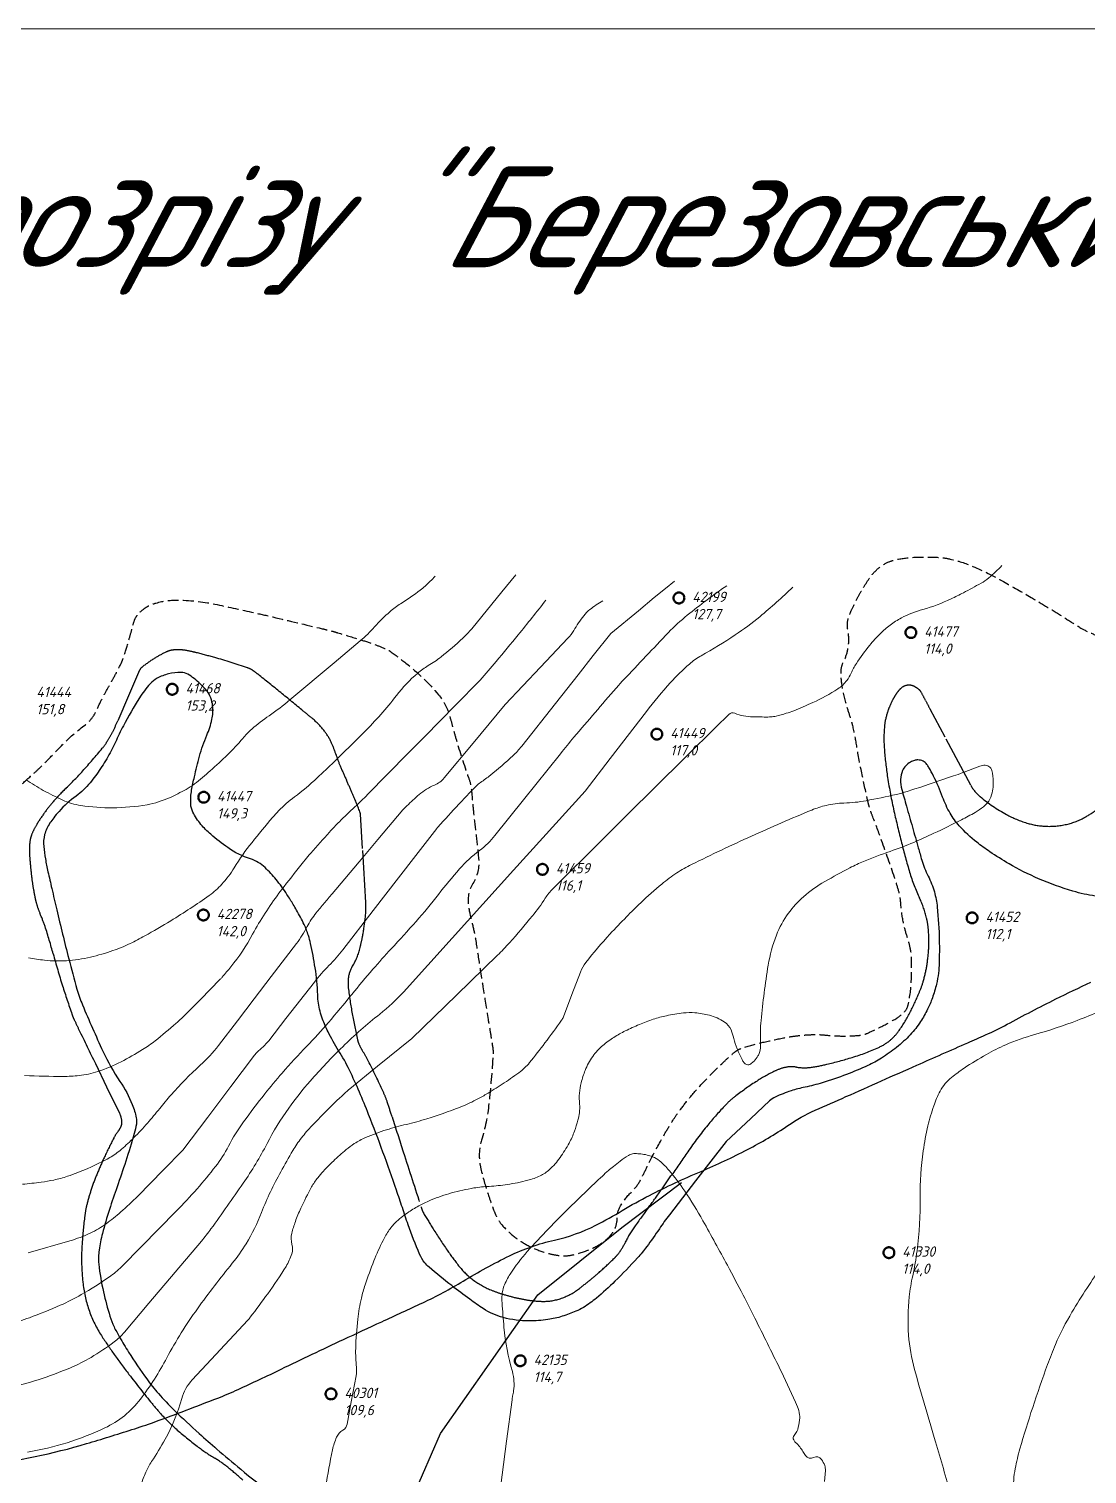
# Model space of a CAD drawing. Header units: millimetres. Extents: x -994 to -400, y 519 to 1360.
# Drawn here: x -690.9 to -544.7, y 1160 to 1359.8 of the extents above; entities that cross this region are included whole.
import ezdxf

# ---------------------------------------------------------------- set-up
doc = ezdxf.new("R2010")
doc.units = ezdxf.units.MM
for name, pattern in [('ACAD_ISO02W100', [15, 12, -3]), ('ACAD_ISO04W100', [30, 24, -3, 0, -3]), ('DASHED', [7, 5, -2, 0]), ('K5LT_THIN', [0])]:
    doc.linetypes.add(name, pattern=pattern)
for name, color, linetype in [('Кривульки', 1, 'Continuous'), ('Пунктир', 210, 'ACAD_ISO02W100'), ('Свердловини', 4, 'Continuous')]:
    doc.layers.add(name, color=color, linetype=linetype)
doc.layers.add('Кривульки Товсты', color=70, linetype='Continuous', lineweight=30)
doc.styles.add('GOST-2.304_Type-B_italic', font='GOST Common Italic.ttf')
doc.linetypes.add('164 Фуникулер стр.', pattern='A,0,[18,Russia-GOST_Topo.shx,S=0.05,R=0,X=0,Y=0],-4,[17,Russia-GOST_Topo.shx,S=0.05,R=0,X=0,Y=0],-4,[18,Russia-GOST_Topo.shx,S=0.05,R=0,X=0,Y=0],-4,[17,Russia-GOST_Topo.shx,S=0.05,R=0,X=0,Y=0],-6', length=18)

msp = doc.modelspace()

# ---------------------------------------------------------------- linework, layer by layer
at = {"color": 7, "linetype": 'K5LT_THIN', "lineweight": 18}
msp.add_line((-993.95, 1359.84), (-399.95, 1359.84), dxfattribs=at)
at = {"layer": 'Кривульки', "lineweight": 20}
for points in [[(-691.11, 1163.08, 0.06769), (-680.44, 1166.43, 0.120818), (-675.52, 1170.41, 0.040747), (-671.87, 1176.12, -0.034538), (-667.64, 1182.91, -0.014663), (-662.82, 1189.19, 0.034984), (-660.91, 1191.9, 0.042889), (-658.78, 1196.22, -0.033143), (-656.13, 1201.85, -0.005712), (-654.47, 1204.78, -0.019039), (-653.92, 1205.64, -0.029512), (-652.55, 1207.39, -0.01767), (-650, 1210.08, -0.005438), (-647.36, 1212.63, -0.0186), (-646.56, 1213.33), (-642.76, 1216.42), (-637.99, 1220.28), (-631.8, 1226.3), (-626.17, 1231.77, 0.018496), (-624.51, 1233.51, 0.009075), (-621.34, 1237.22, 0.03223), (-619.58, 1239.66, -0.057363), (-618.52, 1240.98), (-611.66, 1247.79), (-608.01, 1251.4), (-604.5, 1254.88), (-600.1, 1259.25), (-596.01, 1263.3), (-594.22, 1265.08, -0.300538), (-593.39, 1265.24, 0.092312), (-590.89, 1264.73, 0.004616), (-588.8, 1264.71, 0.024013), (-588.4, 1264.73, 0.032643), (-587.68, 1264.84, 0.016072), (-586.26, 1265.22, 0.024043), (-585.24, 1265.58, 0.009082), (-582.6, 1266.71, 0.037932), (-579.14, 1268.6, 0.086969), (-577.88, 1269.77, 0.060041), (-577.3, 1270.76, -0.044533), (-576.57, 1272.1, -0.020988), (-574.73, 1274.63, -0.030624), (-573.29, 1276.23, -0.035474), (-571.9, 1277.42, -0.035388), (-570.36, 1278.4, -0.056664), (-567.37, 1279.59, 0.043969), (-563.49, 1281.04, 0.010061), (-561.78, 1281.89, 0.006927), (-559.35, 1283.21, 0.048384), (-558.29, 1283.94, 0.024731), (-556.46, 1285.66)], [(-594.5, 1282.86, 0.017185), (-599.94, 1278.78, 0.033008), (-602.55, 1276.38, 0.001683), (-608.76, 1269.83, 0.010092), (-609.77, 1268.71, 0.002471), (-615.6, 1261.92, 0.007481), (-617.48, 1259.63), (-622.59, 1253.25), (-626.52, 1248.34, -0.061867), (-628.64, 1246.27, 0.048417), (-631.43, 1243.7, 0.018209), (-634.34, 1240.18, -0.017229), (-637.42, 1236.46, -0.006048), (-640.85, 1232.67, 0.008095), (-643.4, 1229.83, 0.009981), (-646.3, 1226.37, -0.008861), (-649.55, 1222.46, -0.014048), (-652.53, 1219.19, 0.012347), (-655.93, 1215.49, 0.012305), (-658.34, 1212.6, 0.009492), (-661.28, 1208.73, 0.038925), (-663.36, 1205.37, -0.046505), (-665.14, 1202.58, -0.014942), (-667.7, 1199.49, -0.014128), (-670.6, 1196.38), (-675.38, 1191.52), (-678.15, 1188.71, -0.046501), (-679.81, 1187.31, -0.021959), (-683.69, 1184.86, -0.025159), (-686.59, 1183.39, -0.01773), (-690.87, 1181.67, -0.027867), (-693.83, 1180.78, -0.022432)], [(-585.35, 1282.67, -0.018346), (-589.93, 1278.58, -0.026545), (-593.33, 1276.05, -0.018956), (-598.01, 1273.19, 0.051893), (-599.65, 1272.03, 0.028976), (-602.27, 1269.46, 0.020446), (-605.6, 1265.47), (-610.58, 1258.98), (-614.04, 1254.48), (-623.94, 1243.54), (-632.43, 1234.14), (-639.18, 1226.68, -0.042428), (-642.44, 1223.64, 0.027648), (-647.57, 1219.13, 0.018575), (-652.05, 1214.39, 0.025277), (-655.03, 1210.62, 0.034952), (-658.02, 1205.74, -0.031301), (-661.32, 1200.26, -0.005273), (-665.77, 1193.95, -0.019106), (-667.09, 1192.27), (-674.36, 1183.66), (-677.74, 1179.67, -0.055692), (-679.16, 1178.32, -0.028359), (-682.35, 1176.19, -0.032895), (-685.18, 1174.76, -0.021818), (-689.67, 1173.09, -0.024867), (-693.8, 1171.97, -0.02752)], [(-691.33, 1256.03, 0.022792), (-688.94, 1254.57, 0.021134), (-686.25, 1253.22, 0.06704), (-683.75, 1252.48, 0.039636), (-679.36, 1252.16, 0.042675), (-674.61, 1252.59, 0.062444), (-671.49, 1253.56, 0.019994), (-669.21, 1254.71, 0.037723), (-668.07, 1255.45, 0.016262), (-665.87, 1257.27, 0.014183), (-663.48, 1259.49, 0.022046), (-661.39, 1261.74, -0.037379), (-660.12, 1263.04, -0.028171), (-657.73, 1264.89, 0.023594), (-654.86, 1267.08), (-648.74, 1272.22), (-645.13, 1275.26, 0.036717), (-643.17, 1277.17, -0.033248), (-641.02, 1279.29, -0.037179), (-639.56, 1280.37, 0.02056), (-636.86, 1282.24, 0.025627), (-636.18, 1282.81, 0.011722), (-634.79, 1284.16)], [(-691.03, 1190.63), (-685.27, 1192.3, 0.040076), (-682.46, 1193.36, 0.047131), (-680.26, 1194.66, 0.022586), (-678.23, 1196.29, 0.018331), (-675.89, 1198.49), (-672.37, 1202.07), (-669.64, 1204.85), (-666.22, 1209.38), (-663.02, 1213.62), (-659.9, 1217.77, -0.056999), (-658.89, 1218.83, 0.052833), (-657.79, 1219.96), (-655.42, 1223.01), (-651.47, 1228.06, -0.029732), (-649.47, 1230.34, 0.030971), (-647.55, 1232.52), (-643.34, 1237.97), (-639.85, 1242.49), (-637.47, 1245.57), (-634.57, 1249.32, -0.021568), (-634.42, 1249.5, -0.001185), (-631.51, 1252.65, -0.001743), (-629.68, 1254.6, -0.005861), (-629.13, 1255.17, -0.052411), (-628.52, 1255.67, 0.024385), (-627.15, 1256.67, 0.017072), (-624.05, 1259.35, 0.038653), (-622.83, 1260.68), (-618.16, 1266.59), (-615.04, 1270.55), (-612.95, 1273.2), (-610.52, 1276.27), (-606.7, 1279.4), (-604.5, 1281.21), (-602.96, 1282.47), (-601.71, 1283.5)], [(-691, 1231.44, 0.023812), (-688.76, 1231.09, 0.044788), (-685.75, 1231.02, 0.040092), (-682.43, 1231.52, 0.024607), (-679.32, 1232.41, 0.031178), (-676.96, 1233.38, 0.014857), (-674.92, 1234.44, 0.008174), (-671.32, 1236.55, 0.019164), (-666, 1240.05, 0.0526), (-664.26, 1241.59, 0.048129), (-662.55, 1243.88, -0.032244), (-660.1, 1247.37, -0.005393), (-657.26, 1250.83, -0.019725), (-656.43, 1251.74, -0.037895), (-654.23, 1253.66, 0.02714), (-651.1, 1256.29, 0.005354), (-648.75, 1258.52, 0.003003), (-644.64, 1262.58, 0.032017), (-640.13, 1267.69, -0.051334), (-637.2, 1270.77, -0.045201), (-635.74, 1271.81, 0.038091), (-633.98, 1273.02, 0.016163), (-630.98, 1275.6, 0.035261), (-629.73, 1276.92), (-625.56, 1282.01), (-623.63, 1284.38)], [(-691.8, 1200.12, 0.01215), (-689.22, 1200.41, 0.018073), (-687.49, 1200.7, 0.030019), (-685.61, 1201.22, 0.019259), (-682.77, 1202.31, 0.028889), (-679.77, 1203.8, 0.048231), (-678.13, 1204.96, 0.0194), (-676.42, 1206.56, 0.016469), (-674.55, 1208.57, 0.008212), (-672.86, 1210.59, -0.008834), (-671.28, 1212.46, -0.0292), (-667.25, 1216.57, 0.045211), (-664.73, 1219.31), (-662.12, 1222.73), (-659.81, 1225.75), (-657.45, 1228.82), (-653.94, 1233.42, 0.04506), (-652.48, 1235.73, -0.054111), (-651.22, 1237.64, -0.001437), (-650.12, 1238.97, -0.001461), (-649.03, 1240.27), (-644.77, 1245.31), (-642.7, 1247.77), (-639.24, 1251.86, -0.027957), (-638.7, 1252.44, -0.009632), (-636.99, 1253.99, -0.083391), (-634.88, 1255.3, 0.123567), (-633.52, 1256.29), (-629.53, 1261.11), (-625.1, 1266.44), (-620.22, 1271.61), (-616.44, 1275.61, 0.055529), (-615.64, 1276.67, -0.029703), (-614.26, 1278.72, -0.064012), (-613.42, 1279.56, -0.034764), (-611.62, 1280.77)], [(-691.54, 1215.14, 0.010818), (-686.17, 1215.03, 0.026566), (-683.99, 1215.14, 0.052866), (-681.41, 1215.7, 0.039923), (-678.2, 1217.05, 0.018788), (-675.23, 1218.73, 0.030361), (-673.5, 1219.94, 0.01061), (-670.61, 1222.35, 0.019239), (-669.1, 1223.78), (-667.23, 1225.67), (-664.5, 1228.45, 0.018573), (-664.22, 1228.75, 0.004119), (-663.02, 1230.18, 0.048318), (-660.01, 1234.68, -0.038768), (-656.37, 1240.34, -0.005389), (-653.54, 1244, -0.01021), (-651.98, 1245.88, -0.006333), (-649.4, 1248.8, -0.012318), (-648.02, 1250.24, -0.010028), (-645.89, 1252.29, 0.012134), (-644.13, 1253.99), (-638.56, 1259.65), (-636.23, 1262.02), (-631.99, 1266.33), (-628.6, 1269.77, 0.01769), (-628.59, 1269.79, 0.000141), (-626.37, 1272.39, 0.006295), (-623.31, 1276.06, 0.004891), (-619.49, 1280.87)], [(-649.91, 1158.28, -0.016217), (-648.97, 1163.4, -0.046057), (-648.41, 1165.15, -0.166769), (-647.54, 1166.13, 0.222902), (-646.95, 1166.95), (-646.39, 1170.02), (-645.72, 1173.64, 0.071314), (-645.67, 1174.82, -0.032538), (-645.77, 1177.4, -0.020849), (-645.48, 1181.49, -0.02929), (-644.99, 1184.37, -0.024228), (-644.46, 1186.23, -0.013367), (-643.26, 1189.51, -0.019928), (-641.99, 1192.36, -0.037289), (-641.14, 1193.8, -0.054534), (-640.11, 1194.98, -0.040235), (-638.44, 1196.29, -0.023338), (-636.86, 1197.23, -0.025427), (-635.33, 1197.95, -0.029379), (-632.53, 1198.91, -0.027301), (-629.42, 1199.6, -0.026902), (-627.32, 1199.83, 0.022447), (-624.8, 1200.09, 0.028525), (-622, 1200.66, 0.044878), (-620.28, 1201.28, 0.075802), (-619, 1202.14, 0.052645), (-617.53, 1203.8, 0.029455), (-616.27, 1205.81, 0.039154), (-615.54, 1207.44, 0.020214), (-615.05, 1208.99, 0.032298), (-614.85, 1209.99, 0.06133), (-614.83, 1211.21, -0.050032), (-614.85, 1212.69, -0.038483), (-614.6, 1214.15, -0.031722), (-614.06, 1215.86, -0.062563), (-613.02, 1217.78, -0.065311), (-611.6, 1219.31, -0.027978), (-610.08, 1220.42, -0.029257), (-608.51, 1221.32, -0.01672), (-606.57, 1222.2, -0.017525), (-604.66, 1222.92, -0.028893), (-602.83, 1223.42, -0.023048), (-600.48, 1223.8, -0.051342), (-598.88, 1223.82, -0.040534), (-596.89, 1223.48, -0.086453), (-594.83, 1222.55, -0.137452), (-593.9, 1221.45, -0.051029), (-593.51, 1220.28, 0.041998), (-593.05, 1218.86, 0.015706), (-592.37, 1217.35, 0.053382), (-592.11, 1216.93, 0.122525), (-591.75, 1216.65, 0.168594), (-591.42, 1216.63, 0.098297), (-591.17, 1216.75, 0.045905), (-590.72, 1217.15, 0.041465), (-590.18, 1217.86, 0.075981), (-589.97, 1218.31, 0.080133), (-589.82, 1219.66, -0.035072), (-589.75, 1222.76, -0.008797), (-589.32, 1226.56, -0.008654), (-588.76, 1230.41, -0.05181), (-587.62, 1234.55, -0.065221), (-585.98, 1237.56, -0.055657), (-583.87, 1239.86, -0.048414), (-580.94, 1241.96, -0.010941), (-577.46, 1243.87, -0.020904), (-575.57, 1244.75, -0.017758), (-571.89, 1246.14, 0.02009), (-568.65, 1247.38, 0.008546), (-565.88, 1248.63, 0.006089), (-562.05, 1250.49, 0.017674), (-560.18, 1251.52, 0.027158), (-559.02, 1252.29, 0.092799), (-558.29, 1253.09, 0.08178), (-557.81, 1254.23, 0.045873), (-557.67, 1255.27, 0.038935), (-557.71, 1256.5, 0.027895), (-557.81, 1257.12, 0.047637), (-557.92, 1257.47, 0.187101), (-558.42, 1257.97, 0.179608), (-559.15, 1258.01, 0.021823), (-560.6, 1257.51, -0.012186), (-563.17, 1256.56, -0.001041), (-568.49, 1254.76, -0.005117), (-569.57, 1254.41, -0.021106), (-571.04, 1254.01, -0.00748), (-575.22, 1253.14, -0.041989), (-578.3, 1252.82, 0.052946), (-580.73, 1252.5, 0.039138), (-582.74, 1251.85, 0.009114), (-591.07, 1248.25, 0.00797), (-599.36, 1244.32, 0.031293), (-601.39, 1243.16, 0.026792), (-603.46, 1241.62, 0.017822), (-606.37, 1239.04, 0.008273), (-608.35, 1237.08, 0.006972), (-610.63, 1234.69, 0.021476), (-613.97, 1230.76, 0.074837), (-614.7, 1229.46), (-615.88, 1226.36), (-617.06, 1223.26, -0.063059), (-617.31, 1222.8, -0.008482), (-619.61, 1219.65, -0.008764), (-621.75, 1216.93, -0.030834), (-622.42, 1216.2, -0.033795), (-623.22, 1215.54, -0.012496), (-625.53, 1213.94, -0.009364), (-627.73, 1212.56, -0.014926), (-629.15, 1211.77, -0.028931), (-631.43, 1210.74, -0.015152), (-635.93, 1209.17, -0.019223), (-638.75, 1208.4, 0.019755), (-641.5, 1207.65, 0.0244), (-644.4, 1206.57, 0.042918), (-645.96, 1205.74, 0.029437), (-647.09, 1204.9, 0.01766), (-648.85, 1203.33, 0.012807), (-650.23, 1201.94, 0.020744), (-651.02, 1201.02, 0.041355), (-651.87, 1199.75, 0.019344), (-653.35, 1196.83, 0.020663), (-654.11, 1194.96, 0.024621), (-654.61, 1193.34, 0.133806), (-654.58, 1191.81, -0.153291), (-654.61, 1190.48, -0.054488), (-655.4, 1188.77, -0.022504), (-657.92, 1184.99, -0.003232), (-660.34, 1181.73, -0.026134), (-660.66, 1181.34), (-665.76, 1175.87), (-668.35, 1173.08, 0.120506), (-669.81, 1170.48, -0.058565), (-672.1, 1164.86, -0.022735), (-673.98, 1161.78, 0.049685), (-674.77, 1160.33, 0.017126), (-675.46, 1158.5, 0.018511)], [(-563.46, 1157.13, -0.00038), (-565.65, 1164.5, -0.002152), (-567.13, 1169.55, -0.002187), (-568.54, 1174.53, -0.049739), (-569.36, 1179.27, -0.045255), (-569.27, 1184.56, -0.027171), (-568.79, 1187.48, 0.022923), (-568.19, 1190.93, 0.03376), (-567.77, 1198.26, -0.038273), (-567.34, 1204.72, -0.021696), (-566.68, 1208.19, -0.02669), (-565.88, 1210.95, -0.034515), (-565.01, 1212.98, -0.060223), (-564.29, 1214.03, -0.042253), (-563.43, 1214.87, -0.023471), (-561.68, 1216.17, -0.020619), (-558.61, 1218.06, -0.024899), (-555.94, 1219.39, -0.034278), (-551.91, 1220.82, 0.023636), (-546.04, 1222.77, 0.012867), (-539.76, 1225.37, 0.024588)], [(-625.95, 1156.7), (-624.91, 1164.62), (-624.16, 1170.32, -0.014781), (-624.08, 1170.82, 0.010008), (-623.95, 1171.55, 0.107048), (-624.12, 1174.22, -0.045324), (-625.28, 1180.35, -0.009072), (-625.54, 1183.73, -0.028576), (-625.54, 1184.81, -0.079128), (-625.28, 1186.01, -0.050759), (-624.41, 1187.71, -0.039057), (-622.05, 1190.82, -0.017802), (-616.12, 1196.99, -0.002357), (-611.68, 1201.25, -0.013026), (-610.85, 1202, -0.006934), (-610.16, 1202.57, -0.005217), (-609.22, 1203.31, -0.032116), (-608.08, 1204.09, -0.071852), (-607.5, 1204.32, -0.06347), (-607.18, 1204.36, -0.025949), (-606.37, 1204.31, -0.032463), (-605.5, 1204.16, -0.035203), (-604.73, 1203.91, -0.076777), (-603.79, 1203.35, -0.044438), (-602.46, 1202.03, -0.027952), (-600.3, 1199.18, -0.020697), (-597.78, 1195.07, -0.003284), (-594.4, 1188.91, -0.004957), (-592.23, 1184.8, -0.0032), (-590.39, 1181.17, -0.001668), (-586.93, 1174.17, -0.013514), (-584.73, 1169.37, -0.062405), (-584.42, 1168.26, -0.065543), (-584.41, 1167.85, -0.020307), (-584.6, 1166.55, -0.130922), (-585.17, 1165.39, 0.298255), (-585.24, 1164.79, 0.09987), (-584.98, 1164.44, -0.050134), (-584.39, 1163.8, -0.029357), (-583.99, 1163.19, 0.029973), (-583.59, 1162.6, 0.366708), (-582.48, 1162.35, -0.376483), (-581.4, 1162.09, -0.070709), (-580.95, 1161.22, -0.101181), (-580.86, 1160.54), (-580.97, 1159.04)], [(-542.54, 1188.92, 0.021349), (-546.78, 1182.44, 0.032902), (-549.06, 1177.97, 0.014609), (-550.16, 1175.18, 0.006982), (-552.21, 1169.26, 0.010417), (-553.97, 1163.55, 0.022128), (-554.62, 1160.82, 0.053319), (-554.88, 1157.66, 0.0431), (-554.45, 1153.77, 0.009111), (-553.67, 1150.2, 0.021376), (-553.25, 1148.7), (-551.03, 1141.98), (-548.29, 1133.66, 0.040139), (-547.17, 1131, -0.033923), (-545.81, 1127.88, -0.034276), (-544.98, 1124.94, 0.042435), (-544.28, 1122.57, 0.000876)]]:
    msp.add_lwpolyline(points, format="xyb", dxfattribs=at)
at = {"layer": 'Кривульки Товсты', "linetype": 'ACAD_ISO04W100', "lineweight": 30, "ltscale": 0.3}
msp.add_lwpolyline([(-543.1, 1252.09, -0.035242), (-544.91, 1250.89, -0.072243), (-547.53, 1249.87, -0.069057), (-550.47, 1249.61, -0.061513), (-553.01, 1250.05, -0.051818), (-555.82, 1251.23, -0.04588), (-559.47, 1253.7, -0.099031), (-560.78, 1255.29), (-564.32, 1261.92), (-566.39, 1265.79, -0.00533), (-567.01, 1266.99, 0.005507), (-567.62, 1268.14, 0.096521), (-567.9, 1268.49, 0.052963), (-568.56, 1268.93, 0.162934), (-569.56, 1269.09, 0.158243), (-570.48, 1268.62, 0.037481), (-571, 1268.01, 0.035347), (-571.45, 1267.29, 0.021897), (-571.97, 1266.2, 0.024942), (-572.33, 1265.21, 0.056109), (-572.71, 1263.23, 0.037988), (-572.71, 1260.26, 0.019905), (-572.26, 1256.35, 0.016564), (-571.38, 1251.71, 0.007517), (-570.33, 1247.33, 0.008008), (-569.22, 1243.26, 0.041361), (-567.84, 1239.66, -0.05434), (-566.87, 1236.9, -0.039091), (-566.62, 1235.29, -0.027508), (-566.57, 1232.97, -0.029328), (-566.81, 1230.51, -0.03179), (-567.3, 1228.27, -0.029716), (-567.87, 1226.66, -0.017231), (-569.1, 1223.98, -0.036985), (-570.68, 1221.36, -0.064045), (-571.88, 1220.05, -0.068296), (-573.48, 1219.04, -0.032878), (-577.14, 1217.66, -0.015108), (-580.67, 1216.7, -0.024446), (-582.9, 1216.28, -0.07453), (-584.87, 1216.31, 0.095189), (-586.42, 1216.26, 0.057626), (-587.81, 1215.78, 0.02951), (-590.3, 1214.39, 0.020837), (-593.23, 1212.34, 0.03889), (-594.66, 1211.07, 0.021262), (-597.1, 1208.3, 0.016953), (-599.88, 1204.61, 0.002897), (-602.1, 1201.4, -0.00424), (-603.63, 1199.21, -0.005064), (-605.31, 1196.89, 0.004421), (-607.25, 1194.22, 0.045196), (-608.58, 1191.95, -0.064099), (-609.58, 1190.38, -0.02814), (-610.12, 1189.8, -0.008176), (-612.14, 1187.93, -0.01158), (-613.4, 1186.86, -0.009627), (-614.96, 1185.63, -0.081824), (-617.5, 1184.3, -0.089514), (-620.1, 1183.93, -0.025527), (-621.79, 1184.08, -0.023227), (-623.63, 1184.43, -0.016484), (-625.41, 1184.91, -0.018883), (-626.93, 1185.44, -0.063864), (-629.47, 1186.84, -0.068179), (-631.43, 1188.72, -0.015541), (-633.13, 1191.01, -0.012498), (-635.07, 1193.97, -0.003847), (-636.46, 1196.23, -0.049132), (-636.54, 1196.42, -0.007891), (-636.74, 1196.99, -0.000603), (-639.19, 1204.58, -0.000932), (-640.74, 1209.44, 0.002204), (-641.41, 1211.5, 0.029171), (-641.98, 1212.94, 0.009641), (-644.03, 1217.18, 0.024641), (-644.83, 1218.57, -0.038692), (-645.32, 1219.48, -0.049629), (-645.52, 1220.1, -0.00888), (-646.25, 1223.69, -0.015741), (-646.79, 1227.26, -0.047855), (-646.81, 1228.44, -0.121548), (-646.22, 1230.26, 0.082928), (-645.16, 1232.83, 0.003987), (-644.84, 1234.28, 0.010371), (-644.73, 1234.85, 0.020836), (-644.39, 1237.54, 0.036493), (-644.37, 1239.09), (-644.82, 1246.52), (-645.12, 1251.3, 0.078211), (-645.19, 1251.61, 0.008948), (-646.24, 1254.17, 0.004335), (-647.05, 1255.99, -0.00429), (-647.87, 1257.84, -0.0249), (-648.49, 1259.5, 0.025767), (-649.1, 1261.11, 0.061258), (-650.09, 1262.77, 0.05281), (-651.63, 1264.39, 0.003764), (-653.02, 1265.54, 0.001683), (-656.13, 1268.09, 0.00206), (-659.27, 1270.61, 0.010729), (-659.89, 1271.08, 0.074271), (-660.73, 1271.52, 0.014822), (-665.26, 1272.93, 0.006747), (-667.78, 1273.6, 0.013853), (-669.02, 1273.88, 0.042121), (-670.27, 1274.01, 0.05431), (-671.25, 1273.93, 0.063656), (-672, 1273.68, 0.027352), (-673.62, 1272.79, 0.027972), (-675.34, 1271.57, 0.12458), (-675.63, 1271.19), (-677.16, 1267.64), (-678.65, 1264.18, -0.016933), (-679.35, 1262.68, -0.019059), (-680.06, 1261.41, -0.035482), (-680.79, 1260.39, -0.010643), (-683.5, 1257.25, -0.016798), (-685.76, 1254.91, 0.020767), (-687.58, 1252.99, 0.023564), (-688.78, 1251.47, 0.0224), (-689.9, 1249.76, 0.033128), (-690.52, 1248.54, 0.055953), (-690.75, 1247.75, 0.040513), (-690.86, 1246.71, 0.024788), (-690.8, 1244.99, 0.006979), (-690.6, 1242.93, 0.010534), (-690.42, 1241.57, 0.010725), (-690.11, 1239.82, 0.020015), (-689.88, 1238.89, 0.035814), (-689.41, 1237.57, -0.025753), (-688.7, 1235.75, -0.013532), (-687.57, 1231.95, 0.011759), (-686.29, 1227.57, 0.005299), (-684.98, 1223.61, 0.027253), (-684.67, 1222.86, 0.002667), (-684.02, 1221.48, 0.000779), (-681.74, 1216.79), (-680.19, 1213.6), (-678.4, 1209.94, -0.082445), (-678.09, 1208.89, -0.124024), (-678.18, 1208.15, -0.077071), (-678.56, 1207.49, 0.050179), (-679.21, 1206.5, 0.009562), (-680.49, 1203.9, 0.011561), (-681.45, 1201.71, 0.016366), (-682.28, 1199.51, 0.018371), (-682.87, 1197.51, 0.031572), (-683.21, 1195.76, 0.014697), (-683.58, 1191.95, 0.023152), (-683.65, 1189.15, 0.023003), (-683.45, 1186.34, 0.056391), (-682.57, 1182.56, 0.058391), (-680.91, 1179.19, 0.010425), (-679.13, 1176.57, 0.009707), (-677.1, 1173.83, 0.006537), (-673.91, 1169.79, 0.015675), (-672.5, 1168.16, 0.025673), (-670.6, 1166.3, 0.018044), (-667.67, 1163.9, 0.027707), (-665.22, 1162.23, -0.035706), (-663.33, 1160.9, -0.013762), (-661.39, 1159.23, -0.011414)], format="xyb", dxfattribs=at)
at = {"layer": 'Кривульки Товсты', "lineweight": 30, "ltscale": 0.3}
msp.add_lwpolyline([(-543.56, 1239.96, -0.039002), (-546.64, 1240.63, -0.028126), (-551.39, 1242.36, -0.031029), (-555.48, 1244.42, -0.015218), (-558.13, 1246.08, -0.021269), (-559.93, 1247.4, -0.037672), (-562.35, 1249.65, -0.05749), (-563.62, 1251.4, -0.043207), (-564.66, 1253.65, 0.034108), (-565.91, 1256.53, 0.00889), (-566.56, 1257.73, 0.023314), (-566.83, 1258.16, 0.12853), (-567.34, 1258.6, 0.109926), (-568.1, 1258.78, 0.073553), (-568.55, 1258.72, 0.055478), (-569.1, 1258.49, 0.082724), (-569.76, 1257.97, 0.08808), (-570.18, 1257.31, 0.086218), (-570.46, 1256.06, 0.079458), (-570.3, 1254.68, 0.000382), (-569.65, 1252.39, 0.000298), (-568.82, 1249.47, 0.000082), (-568.02, 1246.63, 0.000137), (-567.54, 1244.93, 0.049537), (-566.66, 1242.73, -0.049765), (-565.8, 1240.53, -0.044279), (-565.4, 1238.45, -0.020162), (-565.12, 1233.8, -0.01058), (-565.13, 1230.74, -0.022368), (-565.23, 1229.29, -0.031963), (-565.5, 1227.8, -0.024094), (-566.07, 1225.87, -0.032213), (-566.73, 1224.31, -0.027845), (-567.71, 1222.61, -0.042834), (-569.13, 1220.79, -0.038228), (-571.02, 1219.04, -0.026548), (-573.11, 1217.56, -0.031596), (-575, 1216.53, -0.018952), (-577.92, 1215.29, -0.016769), (-581.31, 1214.14, -0.022508), (-583.67, 1213.54, 0.027386), (-585.61, 1213.03, 0.031446), (-587.78, 1212.17, 0.077862), (-588.56, 1211.64), (-591.15, 1209.23), (-594.58, 1206.03), (-598.79, 1200.59), (-602.41, 1195.91, 0.018357), (-603.8, 1193.97, -0.014422), (-605.55, 1191.49, -0.02505), (-606.83, 1189.94, -0.011223), (-609.94, 1186.7, -0.022652), (-612.5, 1184.38, -0.035464), (-614.29, 1183.09, -0.038141), (-615.33, 1182.56, -0.022033), (-617.23, 1181.86, -0.043132), (-619.21, 1181.41, -0.033464), (-621.81, 1181.22, -0.066633), (-625.38, 1181.69, -0.079346), (-628.14, 1182.92, -0.012585), (-630, 1184.21, -0.009084), (-632.5, 1186.1, -0.010014), (-635.63, 1188.65, -0.047422), (-636.23, 1189.27, -0.065699), (-636.93, 1190.44, -0.02039), (-638.53, 1194.52, -0.004076), (-639.32, 1196.89, 0.004017), (-640.13, 1199.3, 0.010531), (-643.98, 1209.78, 0.017665), (-646.63, 1215.89, 0.032205), (-648.13, 1218.58, -0.033016), (-649.59, 1221.21, -0.016378), (-650.34, 1222.95, -0.027197), (-650.7, 1224.03, -0.063146), (-651.02, 1226.3, 0.038197), (-651.37, 1230.05, 0.009529), (-652, 1233.42, 0.02881), (-652.3, 1234.52, 0.029348), (-652.89, 1236.02, 0.021126), (-653.93, 1238, 0.007857), (-654.4, 1238.8, 0.004467), (-655.27, 1240.18, 0.027822), (-656.77, 1242.25, 0.031949), (-658.29, 1243.89, 0.112368), (-660.3, 1245.09, -0.074913), (-663.43, 1246.65, -0.025266), (-665.81, 1248.5, -0.040058), (-667.15, 1249.86, -0.059457), (-668.27, 1251.57, -0.105365), (-668.56, 1252.7, -0.026127), (-668.55, 1253.69, -0.028086), (-668.44, 1254.61, -0.013141), (-668.06, 1256.44, -0.008343), (-667.35, 1259.29, -0.035117), (-666.34, 1262.19, 0.046806), (-665.64, 1264.39, 0.040254), (-665.52, 1265.3, 0.039436), (-665.54, 1266.24, 0.06561), (-665.81, 1267.38, 0.074268), (-666.32, 1268.29, 0.020317), (-666.68, 1268.7, 0.013063), (-667.27, 1269.31, 0.031648), (-668.1, 1270.03, 0.033232), (-668.97, 1270.61, 0.122808), (-669.92, 1270.87, 0.069581), (-671.64, 1270.68, 0.062366), (-673.21, 1270.06, 0.084703), (-674.18, 1269.29, 0.041864), (-675.67, 1267.34, 0.022998), (-677.88, 1263.48, 0.009086), (-678.98, 1261.23, -0.014011), (-679.71, 1259.78, -0.02307), (-681.03, 1257.58, -0.024351), (-682.47, 1255.62, -0.065459), (-684.41, 1253.78, 0.054812), (-686.77, 1251.65, 0.014416), (-687.51, 1250.77, 0.018863), (-688.02, 1250.06, 0.083288), (-688.76, 1248.45, 0.091078), (-688.88, 1246.83, 0.015139), (-688.65, 1245.1, 0.014701), (-688.3, 1243.33, 0.001205), (-687.77, 1241, 0.000954), (-687.09, 1238.07, 0.004591), (-685.43, 1231.3, 0.007315), (-684.29, 1227.08, 0.02924), (-683.53, 1224.91, 0.009608), (-680.7, 1218.5, 0.040437), (-678.35, 1214.33, -0.053494), (-676.65, 1211.14, -0.043636), (-676.1, 1209.32, -0.094451), (-676.08, 1208.43, -0.027692), (-676.38, 1207.12, -0.009354), (-677.55, 1203.3, -0.004304), (-678.75, 1199.75, 0.004929), (-679.8, 1196.65, 0.016495), (-680.77, 1193.3, 0.024724), (-681.23, 1191.02, 0.063096), (-681.27, 1189.09, 0.03117), (-680.63, 1185.24, 0.017371), (-679.73, 1181.87, 0.039037), (-679.17, 1180.42, 0.016866), (-678.41, 1179, 0.011097), (-677.16, 1176.91, 0.014974), (-674.65, 1173.2, 0.025702), (-673.02, 1171.17, 0.017275), (-670.86, 1168.9, 0.011415), (-667.4, 1165.66, 0.004339), (-664.94, 1163.5, 0.003294), (-661.66, 1160.71, 0.03555), (-657.15, 1157.43, -0.057428)], format="xyb", dxfattribs=at)
at = {"layer": 'Кривульки Товсты', "linetype": '164 Фуникулер стр.', "ltscale": 0.1}
msp.add_lwpolyline([(-697.32, 1161.3, 0.042932), (-682.96, 1164.26, 0.00502), (-676.69, 1166.2, 0.010192), (-673.63, 1167.24, 0.004999), (-664.83, 1170.56, 0.015362), (-662.01, 1171.75, 0.005083), (-656.09, 1174.55, -0.003485), (-647.46, 1178.66, -0.001722), (-642.18, 1181.11, 0.001604), (-636.5, 1183.74, 0.027316), (-630.92, 1186.73, -0.023701), (-624.51, 1190.22, -0.05792), (-618.31, 1192.39, 0.062366), (-612.57, 1194.45, 0.019086), (-608.93, 1196.48, -0.018519), (-605.18, 1198.57, -0.0176), (-598.04, 1201.9, 0.019531), (-591.61, 1204.93, 0.028413), (-586.04, 1208.24, -0.042792), (-582.27, 1210.34, -0.001061), (-578.02, 1212.23, -0.000459), (-568.2, 1216.58, -0.000638), (-561.19, 1219.67, 0.0018), (-558.71, 1220.77, 0.01875), (-555.74, 1222.23, -0.008148), (-549, 1225.73, -0.007409), (-544.17, 1228.05, 0.008815)], format="xyb", dxfattribs=at)
msp.add_lwpolyline([(-965.34, 1120.2), (-943.4, 1112.57), (-912.87, 1102.32), (-886.17, 1092.24), (-860.73, 1082.1), (-837.58, 1071.92), (-810.88, 1058.09), (-792.71, 1049.79), (-768.82, 1045.75), (-731.8, 1048.5), (-708.23, 1055.48), (-693.2, 1067), (-676.45, 1080.77), (-660.51, 1104.57), (-651.16, 1127.45), (-640.28, 1151.38), (-634.05, 1165.68), (-620.58, 1184.83), (-608.99, 1194.13), (-600.75, 1200.37)], dxfattribs=at)
at = {"layer": 'Пунктир', "linetype": 'DASHED', "lineweight": 30, "ltscale": 0.3, "flags": 128}
msp.add_lwpolyline([(-704.63, 1285.12, -0.06202), (-704.01, 1283.02, -0.077622), (-704, 1281.26, -0.017785), (-704.25, 1279.9, -0.033198), (-704.46, 1279.19, -0.078172), (-705.7, 1276.95, -0.084994), (-707.45, 1275.36, -0.028362), (-708.95, 1274.52, 0.041661), (-709.96, 1273.91, 0.000198), (-711.33, 1272.93, 0.000287), (-712.28, 1272.25, 0.000478), (-712.99, 1271.74, 0.000273), (-714.24, 1270.84, 0.049032), (-715.38, 1269.83, 0.029429), (-716.99, 1267.87, 0.053604), (-717.89, 1266.31, 0.08372), (-718.17, 1265.19, 0.069547), (-718.01, 1262.31, -0.038817), (-717.4, 1257.19, -0.005629), (-717.29, 1253.58, 0.009262), (-717.21, 1251.39, 0.020299), (-716.88, 1247.93, 0.029025), (-716.41, 1245.53, 0.04964), (-715.91, 1244.17, -0.042428), (-715.3, 1242.57, -0.048267), (-714.63, 1238.99, 0.042874), (-713.92, 1234.94, 0.022464), (-713.15, 1232.49, -0.031499), (-712.63, 1230.72, -0.018378), (-712.32, 1229.1, -0.011639), (-711.99, 1226.52, -0.036269), (-711.94, 1224.83, 0.033188), (-711.9, 1222.99, 0.057146), (-711.6, 1221.58, 0.032608), (-710.65, 1219.24, 0.067173), (-709.07, 1216.84, 0.07712), (-707.15, 1215.22, 0.035534), (-705.98, 1214.62, 0.02505), (-704.23, 1213.98, 0.052471), (-700.89, 1213.31, 0.0716), (-698.39, 1213.44, 0.056567), (-697.01, 1213.87, 0.047423), (-695.51, 1214.72, 0.069589), (-693.5, 1216.59, 0.139319), (-692.95, 1217.87, 0.008194), (-692.77, 1219.42, 0.005287), (-692.56, 1221.83, 0.001875), (-692.36, 1224.5, 0.025757), (-692.36, 1224.69, 0.043276), (-692.43, 1225.26, 0.006949), (-693.21, 1228.77, 0.001302), (-693.76, 1231.01, 0.002637), (-694.03, 1232.11, 0.030194), (-694.56, 1233.76, -0.040782), (-694.93, 1234.99, -0.031738), (-695.16, 1236.58, 0.012568), (-695.59, 1240.61, 0.013056), (-696.08, 1243.69, -0.025525), (-696.29, 1245.28, -0.052354), (-696.27, 1245.92, -0.013902), (-695.9, 1248.31, -0.02416), (-695.34, 1250.69, -0.048132), (-694.89, 1251.83, -0.053572), (-693.99, 1253.2, -0.031195), (-692.09, 1255.25, -0.009973), (-690.24, 1256.93, 0.015766), (-689.09, 1258.01, 0.005896), (-687.96, 1259.16, -0.003555), (-686.09, 1261.08, -0.038429), (-683.13, 1263.65, 0.092117), (-682.01, 1264.86, 0.03711), (-681.47, 1265.87, -0.020746), (-680.57, 1267.7, -0.001963), (-679.69, 1269.29, 0.003022), (-679.12, 1270.32, 0.007747), (-678.23, 1272.04, 0.022271), (-677.96, 1272.65, 0.017749), (-677.87, 1272.91, 0.00195), (-677.14, 1275.26, 0.011882), (-676.72, 1276.78, -0.01452), (-676.36, 1278.02, -0.099581), (-675.91, 1278.84, -0.065315), (-674.85, 1279.8, -0.046498), (-674.25, 1280.14, -0.03339), (-673.37, 1280.46, -0.078301), (-670.22, 1280.88, -0.046504), (-664.92, 1280.25, -0.001655), (-659.86, 1279.14, -0.003157), (-657.22, 1278.54, -0.000978), (-650.4, 1276.92, -0.00518), (-649.11, 1276.6, -0.008861), (-648.24, 1276.35, -0.002535), (-645.22, 1275.43, -0.011988), (-643.11, 1274.72, -0.015311), (-641.49, 1274.07, -0.053392), (-640.99, 1273.79, -0.0114), (-638.84, 1272.17, -0.050511), (-634.31, 1267.77, -0.103529), (-632.84, 1265.03, -0.008279), (-632.39, 1263.42, 0.007495), (-631.9, 1261.65, 0.015625), (-630.18, 1256.36, -0.054148), (-629.8, 1254.79, -0.010947), (-629.72, 1254.05, 0.003299), (-629.49, 1251.57, 0.004694), (-629.14, 1248.4, -0.004555), (-628.78, 1245.13, -0.163541), (-629.57, 1241.69, 0.180206), (-630.18, 1238.53, 0.024891), (-629.67, 1236.15, -0.027561), (-629.21, 1234, -0.000922), (-628.66, 1230.39, 0.002312), (-628.43, 1228.95, 0.000029), (-628.19, 1227.43, 0.00001), (-627.46, 1222.89, 0.000429), (-627.13, 1220.89, -0.000464), (-626.84, 1219.04, -0.056773), (-626.79, 1217.97, -0.009015), (-627.36, 1211.26, -0.047594), (-628.38, 1206.2, 0.092726), (-628.67, 1203.55, 0.042732), (-628.42, 1202.04, 0.017983), (-627.41, 1198.55, 0.008831), (-626.8, 1196.82, 0.015234), (-626.4, 1195.84, 0.075272), (-625.53, 1194.46, 0.050756), (-623.76, 1192.8, 0.044942), (-621.81, 1191.57, 0.044501), (-619.65, 1190.7, 0.024897), (-618.41, 1190.39, 0.028664), (-617.31, 1190.24, 0.075533), (-615.84, 1190.34, 0.043039), (-613.39, 1191.12, 0.066672), (-611.31, 1192.33, 0.090824), (-610.12, 1193.66, 0.14182), (-609.64, 1195.4, -0.141038), (-609.16, 1197.15, -0.063541), (-607.6, 1199.11, 0.079412), (-606.4, 1200.72, 0.011786), (-605.53, 1202.47, -0.01378), (-604.78, 1203.97, -0.007371), (-602.98, 1207.23, -0.01311), (-601.89, 1209.02, -0.017331), (-601.02, 1210.28, -0.011417), (-599.58, 1212.11, -0.018181), (-597.7, 1214.24, -0.01267), (-594.81, 1217.12, -0.014263), (-593.51, 1218.29, -0.040278), (-593.01, 1218.65, -0.060152), (-592.19, 1219.01, -0.019131), (-589.49, 1219.74, -0.006436), (-586.65, 1220.35, -0.014975), (-585.42, 1220.56, -0.01431), (-583.91, 1220.73, -0.014411), (-582.4, 1220.81, -0.032671), (-580.83, 1220.74, 0.023342), (-578.64, 1220.61, 0.021506), (-576.37, 1220.68, 0.051831), (-575.44, 1220.85, 0.036174), (-575.1, 1220.97, 0.006792), (-573.36, 1221.79, 0.024146), (-570.98, 1223.09, 0.055479), (-570.04, 1223.82, 0.14443), (-569.43, 1224.89, 0.049509), (-568.98, 1228.41, 0.014211), (-568.98, 1231.56, 0.04176), (-569.1, 1232.62, 0.031866), (-569.57, 1234.41, -0.030116), (-570.08, 1236.29, -0.033272), (-570.44, 1238.98, 0.051935), (-570.74, 1240.69, 0.012312), (-571.31, 1242.53, 0.004376), (-573.09, 1247.64, 0.007634), (-574.32, 1250.93, -0.01956), (-574.77, 1252.23, -0.018174), (-574.98, 1253.02, -0.003904), (-575.78, 1256.72, -0.012205), (-576.53, 1260.74, 0.017435), (-577.08, 1263.54, 0.026246), (-577.35, 1264.51, -0.013689), (-577.94, 1266.36, -0.030871), (-578.58, 1269.28, -0.050352), (-578.68, 1271.12, -0.107643), (-578.34, 1272.38, 0.074302), (-577.74, 1274.15, 0.093862), (-577.76, 1276.77, -0.137216), (-577.62, 1278.57, -0.020987), (-577.17, 1279.67, -0.014722), (-576.41, 1281.18, -0.012607), (-575.65, 1282.52, -0.012422), (-574.81, 1283.84, -0.067895), (-573.55, 1285.25, -0.075493), (-572.11, 1286.14, -0.059784), (-570.75, 1286.54, -0.032382), (-568.16, 1286.81, -0.023773), (-565.25, 1286.78, -0.041933), (-563.62, 1286.55, -0.042989), (-560.49, 1285.54, -0.029947), (-556.26, 1283.45, -0.002661), (-552.4, 1281.23, -0.004174), (-549.96, 1279.78, -0.008272), (-547.65, 1278.33, 0.009045), (-545.54, 1277.01, 0.038498), (-544, 1276.24, 0.029734), (-541.89, 1275.52, 0.059342), (-539.47, 1275.15, 0.038495), (-535.71, 1275.32, 0.016305), (-533.27, 1275.7, 0.026448), (-531.8, 1276.07, 0.031616), (-529.57, 1276.89, 0.020464), (-526.28, 1278.53, 0.056069), (-523.82, 1280.26, -0.083338), (-522.1, 1281.34, -0.045636), (-519.69, 1282.09, 0.030263), (-516.03, 1283.11, 0.015735), (-512.57, 1284.42, -0.020373), (-509.89, 1285.41, -0.030326), (-508.28, 1285.83, -0.019056), (-505.66, 1286.23, -0.058069), (-502.97, 1286.23, -0.076449), (-501, 1285.69, -0.043417), (-499.96, 1285.11, -0.032151), (-498.69, 1284.12, -0.042425), (-496.39, 1281.71, -0.055543), (-495.02, 1279.55, -0.017592), (-494.03, 1277.35, -0.020459), (-493.33, 1275.4, -0.010279), (-492.59, 1272.84, -0.021696), (-492.31, 1271.61, -0.019945), (-492.04, 1269.58, -0.008495), (-491.66, 1264.79, -0.015048), (-491.53, 1260.84, 0.014498), (-491.41, 1256.73, 0.024733), (-490.94, 1252.44, 0.02415), (-490.03, 1248.12, 0.064286), (-489.17, 1245.97, -0.083064), (-488.56, 1244.28, -0.069882), (-488.49, 1242.69, 0.078936), (-488.41, 1241.28, 0.015832), (-488.03, 1239.79, -0.013401), (-487.57, 1238.02, -0.008196), (-487.08, 1235.72, -0.008947), (-486.71, 1233.61, -0.041437), (-486.62, 1232.45, -0.026269), (-486.73, 1230.61, -0.07581), (-487.43, 1228.06, -0.042913), (-489.67, 1223.97, -0.016245), (-491.81, 1220.97, -0.019489), (-493.77, 1218.6, -0.048269), (-496.11, 1216.45, 0.061237), (-497.91, 1214.7, 0.043), (-499.51, 1212.33, 0.044337), (-500.63, 1209.8, 0.01403), (-500.99, 1208.64, -0.011629), (-501.42, 1207.24, -0.022466), (-502.96, 1203.2, -0.063742), (-503.74, 1201.89, -0.069147), (-504.67, 1201, 0.049976), (-505.99, 1199.81, 0.026297), (-507.46, 1198.03, -0.028962), (-508.79, 1196.42, -0.052455), (-510.31, 1195.11, 0.04912), (-511.95, 1193.71, 0.039679), (-513.67, 1191.6, 0.037367), (-515.14, 1189.1, 0.015053), (-515.96, 1187.3, 0.010986), (-516.95, 1184.77, 0.019358), (-517.42, 1183.32, 0.019456), (-517.78, 1181.84, 0.131236), (-517.64, 1179.75, 0.088186), (-516.16, 1177.04, 0.033511), (-514.85, 1175.62, 0.043287), (-513.68, 1174.68, 0.039124), (-511.94, 1173.71, 0.051299), (-510.5, 1173.22, 0.055374), (-508.09, 1172.94, 0.04551), (-505.16, 1173.19, 0.025206), (-501.25, 1174.1, -0.026663), (-497.56, 1174.94, -0.013092), (-494.78, 1175.35, 0.018426), (-492.81, 1175.66, 0.060749), (-490.86, 1176.29, -0.079231), (-489.34, 1176.73, -0.027928), (-487.29, 1176.86, 0.016479), (-483.81, 1177, 0.003448), (-482.28, 1177.12, 0.00282), (-480.42, 1177.29, 0.05442), (-477.74, 1177.86, 0.090006), (-476.27, 1178.65, 0.061668), (-475.47, 1179.47, 0.041779), (-474.57, 1180.9, 0.019812), (-473.77, 1182.58, 0.035675), (-473.43, 1183.56, 0.064537), (-473.15, 1185.73, -0.069423), (-472.86, 1187.75, -0.001162), (-472.49, 1189.02, 0.001081), (-472.09, 1190.39, 0.002547), (-471.78, 1191.51, -0.002934), (-471.5, 1192.48, -0.106294), (-470.94, 1193.52, -0.092334), (-469.89, 1194.37, -0.008494), (-468.84, 1194.92, -0.003824), (-466.48, 1196.08, -0.00258), (-462.77, 1197.84, -0.054053), (-462.58, 1197.9, -0.006314), (-461.62, 1198.1, 0.001769), (-458.21, 1198.8, 0.000638), (-455.64, 1199.33, -0.001604), (-454.62, 1199.54, -0.032362), (-454.15, 1199.6, -0.002917), (-448.96, 1199.94, -0.007391), (-443.44, 1200.18, -0.030754), (-442.12, 1200.13, -0.072336), (-440.85, 1199.83, 0.056902), (-439.27, 1199.39, 0.011607), (-436.15, 1198.97, -0.009131), (-432.19, 1198.47, -0.003498), (-427.61, 1197.76, -0.010348), (-426.06, 1197.48, -0.03485), (-424, 1196.91, 0.022322), (-420.8, 1195.93, 0.017432), (-418.83, 1195.5, -0.0174), (-416.85, 1195.06, -0.034295), (-415.03, 1194.46, -0.018717), (-411.83, 1193.01, -0.032794), (-411.46, 1192.79, -0.011821), (-410.49, 1192.1)], format="xyb", dxfattribs=at)
at = {"layer": 'Свердловини', "linetype": 'DASHED', "lineweight": 50}
for centre in [(-601.1, 1281.17), (-569.04, 1276.39), (-671.13, 1268.54), (-604.15, 1262.34), (-666.77, 1253.62), (-619.96, 1243.65), (-666.82, 1237.34), (-560.58, 1236.94), (-572.08, 1190.66), (-623.03, 1175.71), (-649.18, 1171.13)]:
    msp.add_circle(centre, 0.749, dxfattribs=at)

# ---------------------------------------------------------------- texts
at = {"color": 7, "insert": (-888.36, 1340.89), "char_height": 14, "width": 434.6141, "attachment_point": 1, "style": 'GOST-2.304_Type-B_italic'}
msp.add_mtext('{\\fGOST Common|b0|i1|c204|p34;\\Q15;\\W0.965;План поверхніділянки розрізу "Березовський"}', dxfattribs=at)
at = {"layer": 'Свердловини', "linetype": 'DASHED', "char_height": 1.425, "attachment_point": 1, "style": 'GOST-2.304_Type-B_italic'}
for s, insert in [('{\\fGOST Common|b0|i1|c204|p34;42199\\P127,7}', (-599.25, 1282.03)), ('{\\fGOST Common|b0|i1|c204|p34;41477\\P114,0}', (-567.2, 1277.25)), ('{\\fGOST Common|b0|i1|c204|p34;41444\\P151,8}', (-689.9, 1268.89)), ('{\\fGOST Common|b0|i1|c204|p34;41468\\P153,2}', (-669.28, 1269.4)), ('{\\fGOST Common|b0|i1|c204|p34;41449\\P117,0}', (-602.3, 1263.2)), ('{\\fGOST Common|b0|i1|c204|p34;41447\\P149,3}', (-664.93, 1254.48)), ('{\\fGOST Common|b0|i1|c204|p34;41459\\P116,1}', (-618.11, 1244.51)), ('{\\fGOST Common|b0|i1|c204|p34;42278\\P142,0}', (-664.97, 1238.2)), ('{\\fGOST Common|b0|i1|c204|p34;41452\\P112,1}', (-558.73, 1237.8)), ('{\\fGOST Common|b0|i1|c204|p34;41330\\P114,0}', (-570.24, 1191.53)), ('{\\fGOST Common|b0|i1|c204|p34;42135\\P114,7}', (-621.18, 1176.57)), ('{\\fGOST Common|b0|i1|c204|p34;40301\\P109,6}', (-647.33, 1171.99))]:
    msp.add_mtext_dynamic_manual_height_columns(s, width=5.3259, gutter_width=12.5, heights=[0], dxfattribs=dict(at, insert=insert))

doc.saveas('drawing.dxf')
